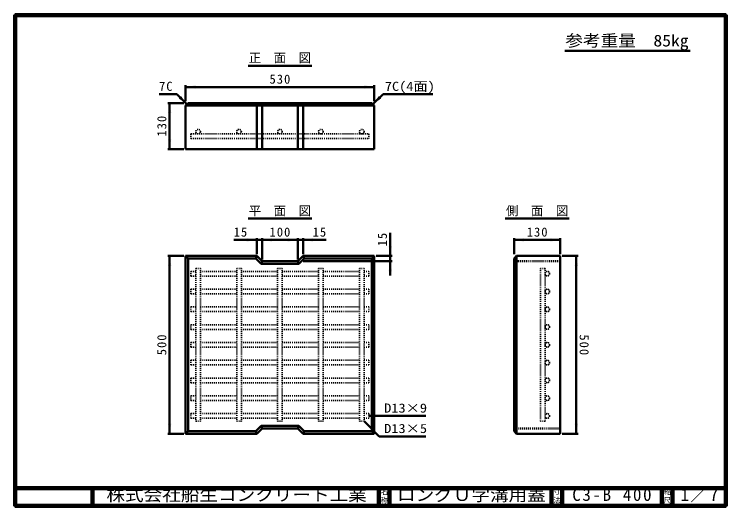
# Model space of a CAD drawing. Units: millimetres, scale not verified, with parts at other scales. Extents: x 100 to 4105, y 100 to 2870.
import ezdxf
from ezdxf.enums import TextEntityAlignment as Align

# ---------------------------------------------------------------- set-up
doc = ezdxf.new("R2010")
doc.units = ezdxf.units.MM
doc.header["$LTSCALE"] = 5
doc.linetypes.add('USER1', pattern=[2.2, 1, -1.2])
doc.layers.add('V-nasSTD', color=7, linetype='USER1', lineweight=35)
doc.styles.add('ＭＳ ゴシック', font='')
doc.styles.get('ＭＳ ゴシック').set_extended_font_data('MS Gothic')

msp = doc.modelspace()

# ---------------------------------------------------------------- hatches: boundary and pattern name
at = {"layer": 'V-nasSTD'}
for points in [[(1119.749, 2470.13), (1063.499, 2460.755), (1119.749, 2451.38)], [(2067.249, 2451.38), (2123.499, 2460.755), (2067.249, 2470.13)], [(1037.353, 2410.159), (1070.499, 2363.755), (1024.095, 2396.901)], [(2149.645, 2410.159), (2116.499, 2363.755), (2162.903, 2396.901)], [(982.874, 2314.505), (973.499, 2370.755), (964.124, 2314.505)], [(964.124, 2167.005), (973.499, 2110.755), (982.874, 2167.005)], [(1407.249, 1610.13), (1463.499, 1600.755), (1407.249, 1591.38)], [(1549.749, 1610.13), (1493.499, 1600.755), (1549.749, 1591.38)], [(1637.249, 1591.38), (1693.499, 1600.755), (1637.249, 1610.13)], [(1779.749, 1610.13), (1723.499, 1600.755), (1779.749, 1591.38)], [(2965.749, 1610.13), (2909.499, 1600.755), (2965.749, 1591.38)], [(3113.249, 1591.38), (3169.499, 1600.755), (3113.249, 1610.13)], [(2204.124, 1567.005), (2213.499, 1510.755), (2222.874, 1567.005)], [(982.874, 1454.505), (973.499, 1510.755), (964.124, 1454.505)], [(3250.124, 1454.505), (3259.499, 1510.755), (3268.874, 1454.505)], [(2204.124, 1424.505), (2213.499, 1480.755), (2222.874, 1424.505)], [(964.124, 567.005), (973.499, 510.755), (982.874, 567.005)], [(3268.874, 567.005), (3259.499, 510.755), (3250.124, 567.005)]]:
    msp.add_hatch(color=256, dxfattribs=at).paths.add_polyline_path(points)

# ---------------------------------------------------------------- linework, layer by layer
at = {"layer": 'V-nasSTD', "linetype": 'Continuous', "lineweight": 100}
for p, q in [((105, 2865), (105, 105)), ((4100, 2865), (105, 2865)), ((4100, 105), (4100, 2865)), ((105, 205), (4100, 205)), ((540, 205), (540, 105)), ((2150, 205), (2150, 105)), ((2210, 205), (2210, 105)), ((3120, 205), (3120, 105)), ((3180, 205), (3180, 105)), ((3740, 205), (3740, 105)), ((3800, 205), (3800, 105)), ((105, 105), (4100, 105))]:
    msp.add_line(p, q, dxfattribs=at)
at = {"layer": 'V-nasSTD', "linetype": 'Continuous', "lineweight": 50}
for p, q in [((3194, 2664.753), (3900, 2664.753)), ((1413.999, 2580.755), (1772.999, 2580.755)), ((1063.499, 2470.755), (1063.499, 2380.755)), ((2123.499, 2460.755), (1063.499, 2460.755)), ((2123.499, 2470.755), (2123.499, 2380.755)), ((1013.931, 2420.324), (913.931, 2420.324)), ((1070.499, 2363.755), (1013.931, 2420.324)), ((2116.499, 2363.755), (2173.068, 2420.324)), ((2173.068, 2420.324), (2453.068, 2420.324)), ((1053.499, 2370.755), (963.499, 2370.755)), ((973.499, 2370.755), (973.499, 2110.755)), ((1077.499, 2370.755), (1063.499, 2356.755)), ((2109.499, 2370.755), (1077.499, 2370.755)), ((1463.499, 2356.755), (1457.7, 2370.755)), ((1493.499, 2356.755), (1487.7, 2370.755)), ((1693.499, 2356.755), (1699.298, 2370.755)), ((1723.499, 2356.755), (1729.298, 2370.755)), ((2109.499, 2370.755), (2123.499, 2356.755)), ((1063.499, 2356.755), (1063.499, 2110.755)), ((2123.499, 2356.755), (1063.499, 2356.755)), ((1463.499, 2110.755), (1463.499, 2356.755)), ((1493.499, 2110.755), (1493.499, 2356.755)), ((1693.499, 2110.755), (1693.499, 2356.755)), ((1723.499, 2110.755), (1723.499, 2356.755)), ((2123.499, 2110.755), (2123.499, 2356.755)), ((1053.499, 2110.755), (963.499, 2110.755)), ((1063.499, 2110.755), (2123.499, 2110.755)), ((1413.999, 1720.755), (1772.999, 1720.755)), ((2859.999, 1720.755), (3218.999, 1720.755)), ((1463.499, 1610.755), (1463.499, 1520.755)), ((1493.499, 1610.755), (1493.499, 1490.755)), ((1693.499, 1610.755), (1693.499, 1490.755)), ((1723.499, 1610.755), (1723.499, 1520.755)), ((2213.499, 1640.755), (2213.499, 1510.755)), ((2909.499, 1520.755), (2909.499, 1610.755)), ((3169.499, 1610.755), (3169.499, 1520.755)), ((1333.499, 1600.755), (1463.499, 1600.755)), ((1493.499, 1600.755), (1463.499, 1600.755)), ((1693.499, 1600.755), (1493.499, 1600.755)), ((1723.499, 1600.755), (1693.499, 1600.755)), ((1853.499, 1600.755), (1723.499, 1600.755)), ((3169.499, 1600.755), (2909.499, 1600.755)), ((1053.499, 1510.755), (963.499, 1510.755)), ((973.499, 1510.755), (973.499, 510.755)), ((1063.499, 1510.755), (1063.499, 510.755)), ((1063.499, 1510.755), (1463.499, 1510.755)), ((1063.499, 1510.755), (1077.499, 1496.755)), ((1077.499, 1496.755), (1457.7, 1496.755)), ((1077.499, 524.755), (1077.499, 1496.755)), ((1463.499, 1510.755), (1457.7, 1496.755)), ((1457.7, 1496.755), (1487.7, 1466.755)), ((1463.499, 1510.755), (1493.499, 1480.755)), ((1693.499, 1480.755), (1723.499, 1510.755)), ((1699.298, 1466.755), (1729.298, 1496.755)), ((1723.499, 1510.755), (2123.499, 1510.755)), ((1723.499, 1510.755), (1729.298, 1496.755)), ((1729.298, 1496.755), (2109.499, 1496.755)), ((2109.499, 1496.755), (2123.499, 1510.755)), ((2109.499, 1496.755), (2109.499, 524.755)), ((2123.499, 510.755), (2123.499, 1510.755)), ((2223.499, 1510.755), (2133.499, 1510.755)), ((2213.499, 1510.755), (2213.499, 1480.755)), ((2923.499, 1510.755), (2909.499, 1496.755)), ((2909.499, 1496.755), (2909.499, 524.755)), ((3169.499, 1510.755), (2923.499, 1510.755)), ((2923.499, 1510.755), (2923.499, 510.755)), ((3169.499, 510.755), (3169.499, 1510.755)), ((3179.499, 1510.755), (3269.499, 1510.755)), ((3259.499, 1510.755), (3259.499, 510.755)), ((1493.499, 1480.755), (1487.7, 1466.755)), ((1487.7, 1466.755), (1699.298, 1466.755)), ((1493.499, 1480.755), (1693.499, 1480.755)), ((1693.499, 1480.755), (1699.298, 1466.755)), ((2223.499, 1480.755), (1723.499, 1480.755)), ((2213.499, 1480.755), (2213.499, 1400.755)), ((2413.499, 610.755), (2093.499, 610.755)), ((2066.499, 580.755), (2151.352, 495.902)), ((1077.499, 524.755), (1063.499, 510.755)), ((1457.7, 524.755), (1077.499, 524.755)), ((1487.7, 554.755), (1457.7, 524.755)), ((1457.7, 524.755), (1463.499, 510.755)), ((1463.499, 510.755), (1493.499, 540.755)), ((1487.7, 554.755), (1493.499, 540.755)), ((1487.7, 554.755), (1699.298, 554.755)), ((1493.499, 540.755), (1693.499, 540.755)), ((1699.298, 554.755), (1693.499, 540.755)), ((1693.499, 540.755), (1723.499, 510.755)), ((1729.298, 524.755), (1699.298, 554.755)), ((1729.298, 524.755), (1723.499, 510.755)), ((2109.499, 524.755), (1729.298, 524.755)), ((2109.499, 524.755), (2123.499, 510.755)), ((2909.499, 524.755), (2923.499, 510.755)), ((1053.499, 510.755), (963.499, 510.755)), ((1063.499, 510.755), (1463.499, 510.755)), ((1723.499, 510.755), (2123.499, 510.755)), ((2151.352, 495.902), (2413.499, 495.902)), ((2923.499, 510.755), (3169.499, 510.755)), ((3179.499, 510.755), (3269.499, 510.755))]:
    msp.add_line(p, q, dxfattribs=at)
at = {"layer": 'V-nasSTD'}
for p, q in [((1093.499, 2196.755), (2093.499, 2196.755)), ((1093.499, 2196.755), (1093.499, 2170.755)), ((1093.499, 2170.755), (2093.499, 2170.755)), ((2093.499, 2196.755), (2093.499, 2170.755)), ((1093.499, 1397.755), (1093.499, 1423.755)), ((1093.499, 1423.755), (1120.499, 1423.755)), ((1120.499, 1440.755), (1120.499, 580.755)), ((1120.499, 1440.755), (1146.499, 1440.755)), ((1146.499, 1440.755), (1146.499, 580.755)), ((1146.499, 1423.755), (1350.499, 1423.755)), ((1350.499, 1440.755), (1350.499, 580.755)), ((1350.499, 1440.755), (1376.499, 1440.755)), ((1376.499, 1440.755), (1376.499, 580.755)), ((1376.499, 1423.755), (1580.499, 1423.755)), ((1580.499, 1440.755), (1580.499, 580.755)), ((1580.499, 1440.755), (1606.499, 1440.755)), ((1606.499, 1440.755), (1606.499, 580.755)), ((1606.499, 1423.755), (1810.499, 1423.755)), ((1810.499, 1440.755), (1810.499, 580.755)), ((1810.499, 1440.755), (1836.499, 1440.755)), ((1836.499, 1440.755), (1836.499, 580.755)), ((1836.499, 1423.755), (2040.499, 1423.755)), ((2040.499, 1440.755), (2040.499, 580.755)), ((2040.499, 1440.755), (2066.499, 1440.755)), ((2066.499, 1440.755), (2066.499, 580.755)), ((2066.499, 1423.755), (2093.499, 1423.755)), ((2093.499, 1397.755), (2093.499, 1423.755)), ((3057.499, 580.755), (3057.499, 1440.755)), ((3057.499, 1440.755), (3083.499, 1440.755)), ((3083.499, 580.755), (3083.499, 1440.755)), ((1093.499, 1397.755), (1120.499, 1397.755)), ((1146.499, 1397.755), (1350.499, 1397.755)), ((1376.499, 1397.755), (1580.499, 1397.755)), ((1606.499, 1397.755), (1810.499, 1397.755)), ((1836.499, 1397.755), (2040.499, 1397.755)), ((2066.499, 1397.755), (2093.499, 1397.755)), ((1093.499, 1297.755), (1093.499, 1323.755)), ((1093.499, 1323.755), (1120.499, 1323.755)), ((1146.499, 1323.755), (1350.499, 1323.755)), ((1376.499, 1323.755), (1580.499, 1323.755)), ((1606.499, 1323.755), (1810.499, 1323.755)), ((1836.499, 1323.755), (2040.499, 1323.755)), ((2066.499, 1323.755), (2093.499, 1323.755)), ((2093.499, 1297.755), (2093.499, 1323.755)), ((1093.499, 1297.755), (1120.499, 1297.755)), ((1146.499, 1297.755), (1350.499, 1297.755)), ((1376.499, 1297.755), (1580.499, 1297.755)), ((1606.499, 1297.755), (1810.499, 1297.755)), ((1836.499, 1297.755), (2040.499, 1297.755)), ((2066.499, 1297.755), (2093.499, 1297.755)), ((1093.499, 1197.755), (1093.499, 1223.755)), ((1093.499, 1223.755), (1120.499, 1223.755)), ((1146.499, 1223.755), (1350.499, 1223.755)), ((1376.499, 1223.755), (1580.499, 1223.755)), ((1606.499, 1223.755), (1810.499, 1223.755)), ((1836.499, 1223.755), (2040.499, 1223.755)), ((2066.499, 1223.755), (2093.499, 1223.755)), ((2093.499, 1197.755), (2093.499, 1223.755)), ((1093.499, 1197.755), (1120.499, 1197.755)), ((1146.499, 1197.755), (1350.499, 1197.755)), ((1376.499, 1197.755), (1580.499, 1197.755)), ((1606.499, 1197.755), (1810.499, 1197.755)), ((1836.499, 1197.755), (2040.499, 1197.755)), ((2066.499, 1197.755), (2093.499, 1197.755)), ((1093.499, 1097.755), (1093.499, 1123.755)), ((1093.499, 1123.755), (1120.499, 1123.755)), ((1146.499, 1123.755), (1350.499, 1123.755)), ((1376.499, 1123.755), (1580.499, 1123.755)), ((1606.499, 1123.755), (1810.499, 1123.755)), ((1836.499, 1123.755), (2040.499, 1123.755)), ((2066.499, 1123.755), (2093.499, 1123.755)), ((2093.499, 1097.755), (2093.499, 1123.755)), ((1093.499, 1097.755), (1120.499, 1097.755)), ((1146.499, 1097.755), (1350.499, 1097.755)), ((1376.499, 1097.755), (1580.499, 1097.755)), ((1606.499, 1097.755), (1810.499, 1097.755)), ((1836.499, 1097.755), (2040.499, 1097.755)), ((2066.499, 1097.755), (2093.499, 1097.755)), ((1093.499, 997.755), (1093.499, 1023.755)), ((1093.499, 1023.755), (1120.499, 1023.755)), ((1146.499, 1023.755), (1350.499, 1023.755)), ((1376.499, 1023.755), (1580.499, 1023.755)), ((1606.499, 1023.755), (1810.499, 1023.755)), ((1836.499, 1023.755), (2040.499, 1023.755)), ((2066.499, 1023.755), (2093.499, 1023.755)), ((2093.499, 997.755), (2093.499, 1023.755)), ((1093.499, 997.755), (1120.499, 997.755)), ((1146.499, 997.755), (1350.499, 997.755)), ((1376.499, 997.755), (1580.499, 997.755)), ((1606.499, 997.755), (1810.499, 997.755)), ((1836.499, 997.755), (2040.499, 997.755)), ((2066.499, 997.755), (2093.499, 997.755)), ((1093.499, 897.755), (1093.499, 923.755)), ((1093.499, 923.755), (1120.499, 923.755)), ((1146.499, 923.755), (1350.499, 923.755)), ((1376.499, 923.755), (1580.499, 923.755)), ((1606.499, 923.755), (1810.499, 923.755)), ((1836.499, 923.755), (2040.499, 923.755)), ((2066.499, 923.755), (2093.499, 923.755)), ((2093.499, 897.755), (2093.499, 923.755)), ((1093.499, 897.755), (1120.499, 897.755)), ((1146.499, 897.755), (1350.499, 897.755)), ((1376.499, 897.755), (1580.499, 897.755)), ((1606.499, 897.755), (1810.499, 897.755)), ((1836.499, 897.755), (2040.499, 897.755)), ((2066.499, 897.755), (2093.499, 897.755)), ((1093.499, 797.755), (1093.499, 823.755)), ((1093.499, 823.755), (1120.499, 823.755)), ((1146.499, 823.755), (1350.499, 823.755)), ((1376.499, 823.755), (1580.499, 823.755)), ((1606.499, 823.755), (1810.499, 823.755)), ((1836.499, 823.755), (2040.499, 823.755)), ((2066.499, 823.755), (2093.499, 823.755)), ((2093.499, 797.755), (2093.499, 823.755)), ((1093.499, 797.755), (1120.499, 797.755)), ((1146.499, 797.755), (1350.499, 797.755)), ((1376.499, 797.755), (1580.499, 797.755)), ((1606.499, 797.755), (1810.499, 797.755)), ((1836.499, 797.755), (2040.499, 797.755)), ((2066.499, 797.755), (2093.499, 797.755)), ((1093.499, 697.755), (1093.499, 723.755)), ((1093.499, 723.755), (1120.499, 723.755)), ((1146.499, 723.755), (1350.499, 723.755)), ((1376.499, 723.755), (1580.499, 723.755)), ((1606.499, 723.755), (1810.499, 723.755)), ((1836.499, 723.755), (2040.499, 723.755)), ((2066.499, 723.755), (2093.499, 723.755)), ((2093.499, 697.755), (2093.499, 723.755)), ((1093.499, 697.755), (1120.499, 697.755)), ((1146.499, 697.755), (1350.499, 697.755)), ((1376.499, 697.755), (1580.499, 697.755)), ((1606.499, 697.755), (1810.499, 697.755)), ((1836.499, 697.755), (2040.499, 697.755)), ((2066.499, 697.755), (2093.499, 697.755)), ((1093.499, 597.755), (1093.499, 623.755)), ((1093.499, 623.755), (1120.499, 623.755)), ((1146.499, 623.755), (1350.499, 623.755)), ((1376.499, 623.755), (1580.499, 623.755)), ((1606.499, 623.755), (1810.499, 623.755)), ((1836.499, 623.755), (2040.499, 623.755)), ((2066.499, 623.755), (2093.499, 623.755)), ((2093.499, 597.755), (2093.499, 623.755)), ((1093.499, 597.755), (1120.499, 597.755)), ((1120.499, 580.755), (1146.499, 580.755)), ((1146.499, 597.755), (1350.499, 597.755)), ((1350.499, 580.755), (1376.499, 580.755)), ((1376.499, 597.755), (1580.499, 597.755)), ((1580.499, 580.755), (1606.499, 580.755)), ((1606.499, 597.755), (1810.499, 597.755)), ((1810.499, 580.755), (1836.499, 580.755)), ((1836.499, 597.755), (2040.499, 597.755)), ((2040.499, 580.755), (2066.499, 580.755)), ((2066.499, 597.755), (2093.499, 597.755)), ((3057.499, 580.755), (3083.499, 580.755))]:
    msp.add_line(p, q, dxfattribs=at)
at = {"layer": 'V-nasSTD', "lineweight": 50}
for p, q in [((2909.499, 1480.755), (3169.499, 1480.755)), ((3169.499, 540.755), (2909.499, 540.755))]:
    msp.add_line(p, q, dxfattribs=at)
at = {"layer": 'V-nasSTD', "linetype": 'Continuous', "lineweight": 13}
msp.add_lwpolyline([(100, 100), (100, 2870), (4105, 2870), (4105, 100)], close=True, dxfattribs=at)
at = {"layer": 'V-nasSTD'}
for centre in [(1133.499, 2209.755), (1363.499, 2209.755), (1593.499, 2209.755), (1823.499, 2209.755), (2053.499, 2209.755), (3096.499, 1410.755), (3096.499, 1310.755), (3096.499, 1210.755), (3096.499, 1110.755), (3096.499, 1010.755), (3096.499, 910.755), (3096.499, 810.755), (3096.499, 710.755), (3096.499, 610.755)]:
    msp.add_circle(centre, 13, dxfattribs=at)

# ---------------------------------------------------------------- texts
at = {"layer": 'V-nasSTD', "style": 'ＭＳ ゴシック'}
for s, height, width, p in [('参考重量\u300085kg', 65.98, 1.1, (3198, 2754.753)), ('7C(4面)', 51.32, 1.15, (2183.068, 2490.324)), ('D13×9', 51.32, 1.15, (2179.499, 680.755)), ('D13×5', 51.32, 1.15, (2179.499, 565.902)), ('株式会社船生コンクリート工業', 69.65, 1.1, (618.279, 202.55)), ('ロングＵ字溝用蓋', 69.65, 1.1, (2251.75, 202.5))]:
    msp.add_text(s, height=height, dxfattribs=dict(at, width=width)).set_placement(p, align=Align.TOP_LEFT)
for s, height, p in [('正\u3000面\u3000図', 51.32, (1417.999, 2650.755)), ('平\u3000面\u3000図', 51.32, (1417.999, 1790.755)), ('側\u3000面\u3000図', 51.32, (2863.999, 1790.755)), ('名', 30.79, (2158.982, 200.999)), ('寸', 30.79, (3128.982, 200.999)), ('縮', 30.79, (3748.982, 200.999)), ('称', 30.79, (2158.976, 151.01)), ('法', 30.79, (3128.976, 151.01)), ('尺', 30.79, (3748.976, 151.01))]:
    msp.add_text(s, height=height, dxfattribs=at).set_placement(p, align=Align.TOP_LEFT)
at = {"layer": 'V-nasSTD', "attachment_point": 1, "style": 'ＭＳ ゴシック'}
for s, insert, char_height in [('\\T1.17;530', (1534.999, 2530.755), 51.32), ('\\T1.17;7C', (913.931, 2490.324), 51.32), ('\\T1.17;15', (1333.499, 1670.755), 51.32), ('\\T1.17;100', (1534.999, 1670.755), 51.32), ('\\T1.17;15', (1777.499, 1670.755), 51.32), ('\\T1.17;130', (2980.999, 1670.755), 51.32), ('\\T1.2;C3-B\\~400', (3236.75, 202.5), 69.65), ('\\T1.15;1／7', (3845.521, 202.582), 69.65)]:
    msp.add_mtext(s, dxfattribs=dict(at, insert=insert, char_height=char_height))
at = {"layer": 'V-nasSTD', "char_height": 51.32, "attachment_point": 1, "style": 'ＭＳ ゴシック'}
for s, insert, rotation in [('\\T1.17;130', (903.499, 2182.255), 90), ('\\T1.17;15', (2143.499, 1564.755), 90), ('\\T1.17;500', (903.499, 952.255), 90), ('\\T1.17;500', (3329.499, 1069.255), 270)]:
    msp.add_mtext(s, dxfattribs=dict(at, insert=insert, rotation=rotation))

doc.saveas('drawing.dxf')
